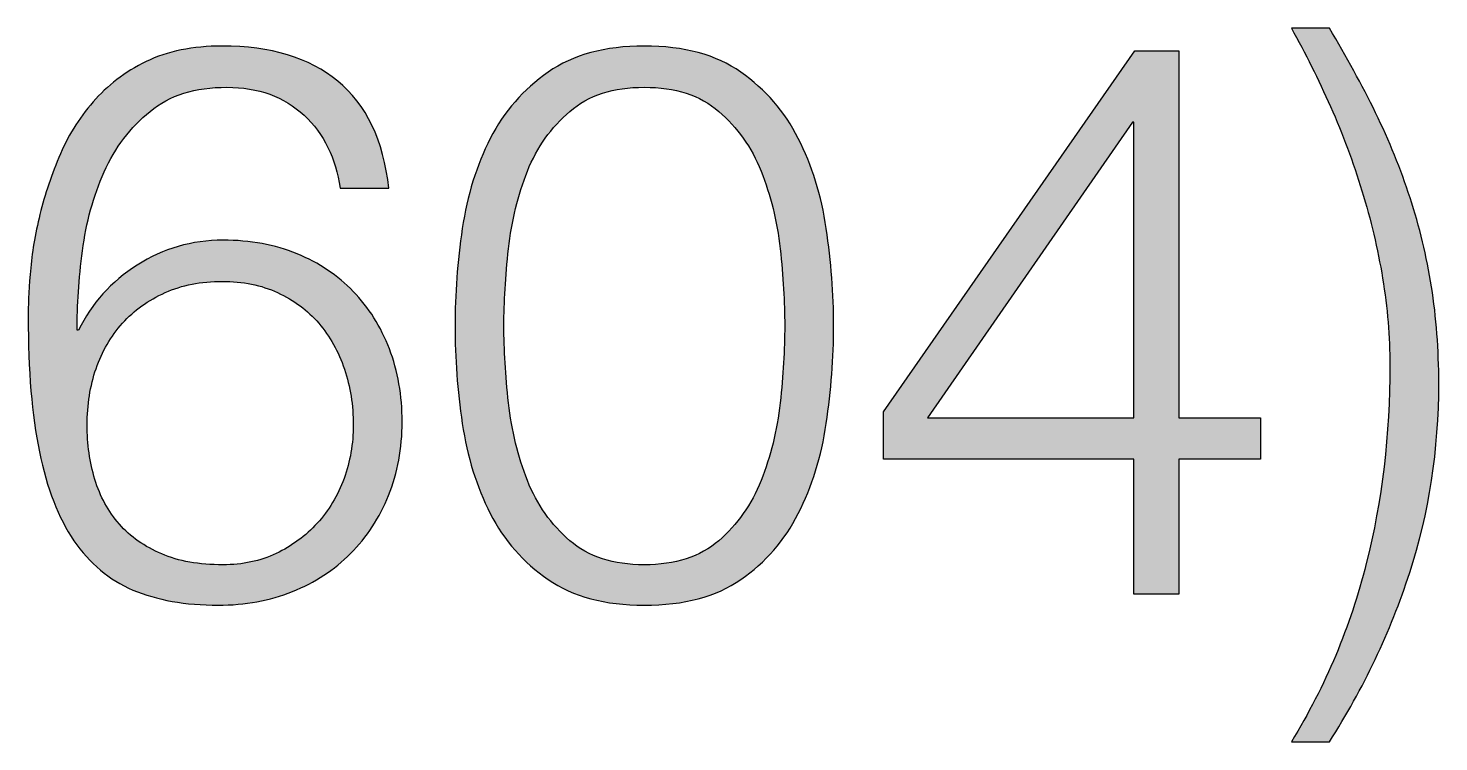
# Paper-space layout 'A2 (portrait)' of a CAD drawing. Extents: x 0 to 396, y 0 to 564.
# Drawn here: x 282.399 to 287.333, y 33.964 to 36.458 of the extents above; entities that cross this region are included whole.
import ezdxf
from ezdxf.enums import TextEntityAlignment as Align

# ---------------------------------------------------------------- set-up
doc = ezdxf.new("R2010")
doc.units = 0
doc.layers.get('0').update_dxf_attribs({"linetype": 'CONTINUOUS'})
doc.layers.get('Defpoints').update_dxf_attribs({"linetype": 'CONTINUOUS'})
doc.layers.add('JPP_Mask', color=7, linetype='CONTINUOUS')
doc.styles.add('JPP', font='arial.ttf')

# ---------------------------------------------------------------- blocks, each defined once
blk = doc.blocks.new('A2mask (portrait)')
at = {"true_color": 0x004a91}
h = blk.add_hatch(color=154, dxfattribs=at)
edge = h.paths.add_edge_path()
edge.add_spline(control_points=[(287.3333, 35.2177), (287.3333, 35.3354), (287.3247, 35.4477), (287.3078, 35.5544)], knot_values=[2, 2, 2, 2, 3, 3, 3, 3], degree=3, periodic=0)
edge.add_spline(control_points=[(287.3078, 35.5544), (287.2906, 35.6611), (287.2657, 35.7648), (287.2329, 35.8652)], knot_values=[1, 1, 1, 1, 2, 2, 2, 2], degree=3, periodic=0)
edge.add_spline(control_points=[(287.2329, 35.8652), (287.2004, 35.9656), (287.16, 36.0647), (287.1123, 36.1624)], knot_values=[0, 0, 0, 0, 1, 1, 1, 1], degree=3, periodic=0)
edge.add_spline(control_points=[(287.1123, 36.1624), (287.0642, 36.2602), (287.0106, 36.3589), (286.9506, 36.4583)], knot_values=[13, 13, 13, 13, 14, 14, 14, 14], degree=3, periodic=0)
edge.add_spline(control_points=[(286.9506, 36.4583), (286.9506, 36.4583), (286.8177, 36.4583), (286.8177, 36.4583), (286.8664, 36.3715), (286.9122, 36.28), (286.9549, 36.1843)], knot_values=[11, 11, 11, 11, 12, 12, 12, 13, 13, 13, 13], degree=3, periodic=0)
edge.add_spline(control_points=[(286.9549, 36.1843), (286.9973, 36.0882), (287.0341, 35.9901), (287.0646, 35.8897)], knot_values=[10, 10, 10, 10, 11, 11, 11, 11], degree=3, periodic=0)
edge.add_spline(control_points=[(287.0646, 35.8897), (287.0954, 35.7893), (287.1196, 35.6873), (287.1368, 35.5842)], knot_values=[9, 9, 9, 9, 10, 10, 10, 10], degree=3, periodic=0)
edge.add_spline(control_points=[(287.1368, 35.5842), (287.1537, 35.4812), (287.1623, 35.3798), (287.1623, 35.2804)], knot_values=[8, 8, 8, 8, 9, 9, 9, 9], degree=3, periodic=0)
edge.add_spline(control_points=[(287.1623, 35.2804), (287.1623, 35.0378), (287.1348, 34.8065), (287.0798, 34.5868)], knot_values=[7, 7, 7, 7, 8, 8, 8, 8], degree=3, periodic=0)
edge.add_spline(control_points=[(287.0798, 34.5868), (287.0245, 34.3668), (286.937, 34.1591), (286.8177, 33.9639)], knot_values=[6, 6, 6, 6, 7, 7, 7, 7], degree=3, periodic=0)
edge.add_spline(control_points=[(286.8177, 33.9639), (286.8177, 33.9639), (286.9506, 33.9639), (286.9506, 33.9639), (287.0702, 34.1501), (287.1637, 34.3473), (287.2316, 34.5554), (287.2995, 34.7635), (287.3333, 34.9845), (287.3333, 35.2177)], knot_values=[3, 3, 3, 3, 4, 4, 4, 5, 5, 5, 6, 6, 6, 6], degree=3, periodic=0)
h = blk.add_hatch(color=154, dxfattribs=at)
edge = h.paths.add_edge_path()
edge.add_spline(control_points=[(283.6623, 35.3374), (283.6324, 35.4149), (283.5904, 35.4822), (283.536, 35.5382), (283.4817, 35.5941), (283.4161, 35.6382), (283.3392, 35.6697)], knot_values=[9, 9, 9, 9, 10, 10, 10, 11, 11, 11, 11], degree=3, periodic=0)
edge.add_spline(control_points=[(283.3392, 35.6697), (283.2623, 35.7015), (283.1758, 35.7174), (283.0801, 35.7174)], knot_values=[8, 8, 8, 8, 9, 9, 9, 9], degree=3, periodic=0)
edge.add_spline(control_points=[(283.0801, 35.7174), (282.9714, 35.7174), (282.8713, 35.6883), (282.7802, 35.6303)], knot_values=[7, 7, 7, 7, 8, 8, 8, 8], degree=3, periodic=0)
edge.add_spline(control_points=[(282.7802, 35.6303), (282.6888, 35.5726), (282.6205, 35.4964), (282.5751, 35.4023)], knot_values=[6, 6, 6, 6, 7, 7, 7, 7], degree=3, periodic=0)
edge.add_spline(control_points=[(282.5698, 35.4023), (282.5698, 35.4891), (282.5761, 35.5819), (282.5887, 35.6806), (282.6013, 35.7794), (282.6268, 35.8712), (282.6646, 35.956)], knot_values=[3, 3, 3, 3, 4, 4, 4, 5, 5, 5, 5], degree=3, periodic=0)
edge.add_spline(control_points=[(282.6646, 35.956), (282.7027, 36.0411), (282.756, 36.1117), (282.8249, 36.1677)], knot_values=[2, 2, 2, 2, 3, 3, 3, 3], degree=3, periodic=0)
edge.add_spline(control_points=[(282.8249, 36.1677), (282.8935, 36.224), (282.9833, 36.2519), (283.0937, 36.2519), (283.204, 36.2519), (283.2941, 36.2194), (283.3637, 36.1541)], knot_values=[0, 0, 0, 0, 1, 1, 1, 2, 2, 2, 2], degree=3, periodic=0)
edge.add_spline(control_points=[(283.3637, 36.1541), (283.4333, 36.0892), (283.4754, 36.004), (283.49, 35.899)], knot_values=[29, 29, 29, 29, 30, 30, 30, 30], degree=3, periodic=0)
edge.add_spline(control_points=[(283.49, 35.899), (283.49, 35.899), (283.6609, 35.899), (283.6609, 35.899), (283.6411, 36.0673), (283.5814, 36.1922), (283.4817, 36.2737)], knot_values=[27, 27, 27, 27, 28, 28, 28, 29, 29, 29, 29], degree=3, periodic=0)
edge.add_spline(control_points=[(283.4817, 36.2737), (283.3823, 36.3553), (283.2474, 36.396), (283.0774, 36.396)], knot_values=[26, 26, 26, 26, 27, 27, 27, 27], degree=3, periodic=0)
edge.add_spline(control_points=[(283.0774, 36.396), (282.9741, 36.396), (282.8856, 36.3778), (282.8114, 36.3417)], knot_values=[25, 25, 25, 25, 26, 26, 26, 26], degree=3, periodic=0)
edge.add_spline(control_points=[(282.8114, 36.3417), (282.7371, 36.3052), (282.6752, 36.2582), (282.6255, 36.2005)], knot_values=[24, 24, 24, 24, 25, 25, 25, 25], degree=3, periodic=0)
edge.add_spline(control_points=[(282.6255, 36.2005), (282.5754, 36.1425), (282.5357, 36.0779), (282.5059, 36.0063), (282.476, 35.9348), (282.4532, 35.8642), (282.4366, 35.7946)], knot_values=[22, 22, 22, 22, 23, 23, 23, 24, 24, 24, 24], degree=3, periodic=0)
edge.add_spline(control_points=[(282.4366, 35.7946), (282.4204, 35.725), (282.4101, 35.6594), (282.4055, 35.5978), (282.4008, 35.5362), (282.3988, 35.4865), (282.3988, 35.4487)], knot_values=[20, 20, 20, 20, 21, 21, 21, 22, 22, 22, 22], degree=3, periodic=0)
edge.add_spline(control_points=[(282.3988, 35.4487), (282.3988, 35.2621), (282.4117, 35.1051), (282.4379, 34.9775)], knot_values=[19, 19, 19, 19, 20, 20, 20, 20], degree=3, periodic=0)
edge.add_spline(control_points=[(282.4379, 34.9775), (282.4644, 34.8499), (282.5045, 34.7466), (282.5589, 34.6667)], knot_values=[18, 18, 18, 18, 19, 19, 19, 19], degree=3, periodic=0)
edge.add_spline(control_points=[(282.5589, 34.6667), (282.6132, 34.5872), (282.6818, 34.5298), (282.7653, 34.4944)], knot_values=[17, 17, 17, 17, 18, 18, 18, 18], degree=3, periodic=0)
edge.add_spline(control_points=[(282.7653, 34.4944), (282.8485, 34.4593), (282.9479, 34.4414), (283.0638, 34.4414)], knot_values=[16, 16, 16, 16, 17, 17, 17, 17], degree=3, periodic=0)
edge.add_spline(control_points=[(283.0638, 34.4414), (283.158, 34.4414), (283.2441, 34.4573), (283.323, 34.4891)], knot_values=[15, 15, 15, 15, 16, 16, 16, 16], degree=3, periodic=0)
edge.add_spline(control_points=[(283.323, 34.4891), (283.4018, 34.5206), (283.4694, 34.565), (283.5264, 34.622), (283.5834, 34.679), (283.6278, 34.7469), (283.6596, 34.8254)], knot_values=[13, 13, 13, 13, 14, 14, 14, 15, 15, 15, 15], degree=3, periodic=0)
edge.add_spline(control_points=[(283.6596, 34.8254), (283.6911, 34.9043), (283.707, 34.9898), (283.707, 35.0822)], knot_values=[12, 12, 12, 12, 13, 13, 13, 13], degree=3, periodic=0)
edge.add_spline(control_points=[(283.707, 35.0822), (283.707, 35.1743), (283.6921, 35.2595), (283.6623, 35.3374)], knot_values=[11, 11, 11, 11, 12, 12, 12, 12], degree=3, periodic=0)
edge = h.paths.add_edge_path(flags=16)
edge.add_spline(control_points=[(282.6361, 35.2681), (282.6569, 35.3287), (282.6878, 35.3814), (282.7285, 35.4268)], knot_values=[1, 1, 1, 1, 2, 2, 2, 2], degree=3, periodic=0)
edge.add_spline(control_points=[(282.7285, 35.4268), (282.7693, 35.4719), (282.819, 35.5077), (282.878, 35.5342)], knot_values=[0, 0, 0, 0, 1, 1, 1, 1], degree=3, periodic=0)
edge.add_spline(control_points=[(282.878, 35.5342), (282.9366, 35.5604), (283.0032, 35.5733), (283.0774, 35.5733)], knot_values=[15, 15, 15, 15, 16, 16, 16, 16], degree=3, periodic=0)
edge.add_spline(control_points=[(283.0774, 35.5733), (283.1497, 35.5733), (283.2143, 35.5604), (283.2713, 35.5342)], knot_values=[14, 14, 14, 14, 15, 15, 15, 15], degree=3, periodic=0)
edge.add_spline(control_points=[(283.2713, 35.5342), (283.3283, 35.5077), (283.3763, 35.4719), (283.4154, 35.4268)], knot_values=[13, 13, 13, 13, 14, 14, 14, 14], degree=3, periodic=0)
edge.add_spline(control_points=[(283.4154, 35.4268), (283.4542, 35.3814), (283.484, 35.3281), (283.5049, 35.2668)], knot_values=[12, 12, 12, 12, 13, 13, 13, 13], degree=3, periodic=0)
edge.add_spline(control_points=[(283.5049, 35.2668), (283.5258, 35.2051), (283.536, 35.1399), (283.536, 35.0713)], knot_values=[11, 11, 11, 11, 12, 12, 12, 12], degree=3, periodic=0)
edge.add_spline(control_points=[(283.536, 35.0713), (283.536, 35.006), (283.5251, 34.9437), (283.5036, 34.8841)], knot_values=[10, 10, 10, 10, 11, 11, 11, 11], degree=3, periodic=0)
edge.add_spline(control_points=[(283.5036, 34.8841), (283.4817, 34.8241), (283.4505, 34.7721), (283.4098, 34.728)], knot_values=[9, 9, 9, 9, 10, 10, 10, 10], degree=3, periodic=0)
edge.add_spline(control_points=[(283.4098, 34.728), (283.369, 34.6836), (283.3213, 34.6481), (283.266, 34.622), (283.2106, 34.5958), (283.1487, 34.5825), (283.0801, 34.5825)], knot_values=[7, 7, 7, 7, 8, 8, 8, 9, 9, 9, 9], degree=3, periodic=0)
edge.add_spline(control_points=[(283.0801, 34.5825), (282.9969, 34.5825), (282.9253, 34.5951), (282.8657, 34.6206)], knot_values=[6, 6, 6, 6, 7, 7, 7, 7], degree=3, periodic=0)
edge.add_spline(control_points=[(282.8657, 34.6206), (282.8057, 34.6458), (282.7567, 34.6806), (282.7176, 34.725)], knot_values=[5, 5, 5, 5, 6, 6, 6, 6], degree=3, periodic=0)
edge.add_spline(control_points=[(282.7176, 34.725), (282.6788, 34.7694), (282.6503, 34.8214), (282.6321, 34.8811)], knot_values=[4, 4, 4, 4, 5, 5, 5, 5], degree=3, periodic=0)
edge.add_spline(control_points=[(282.6321, 34.8811), (282.6142, 34.9411), (282.6049, 35.0043), (282.6049, 35.0713)], knot_values=[3, 3, 3, 3, 4, 4, 4, 4], degree=3, periodic=0)
edge.add_spline(control_points=[(282.6049, 35.0713), (282.6049, 35.1419), (282.6155, 35.2075), (282.6361, 35.2681)], knot_values=[2, 2, 2, 2, 3, 3, 3, 3], degree=3, periodic=0)
h = blk.add_hatch(color=154, dxfattribs=at)
edge = h.paths.add_edge_path()
edge.add_spline(control_points=[(285.2163, 35.4185), (285.2163, 35.5289), (285.2077, 35.6422), (285.1905, 35.7578)], knot_values=[2, 2, 2, 2, 3, 3, 3, 3], degree=3, periodic=0)
edge.add_spline(control_points=[(285.1905, 35.7578), (285.1732, 35.8738), (285.1408, 35.9788), (285.0927, 36.073)], knot_values=[1, 1, 1, 1, 2, 2, 2, 2], degree=3, periodic=0)
edge.add_spline(control_points=[(285.0927, 36.073), (285.045, 36.1671), (284.9781, 36.2443), (284.8919, 36.3049)], knot_values=[0, 0, 0, 0, 1, 1, 1, 1], degree=3, periodic=0)
edge.add_spline(control_points=[(284.8919, 36.3049), (284.8061, 36.3655), (284.6934, 36.396), (284.5539, 36.396)], knot_values=[15, 15, 15, 15, 16, 16, 16, 16], degree=3, periodic=0)
edge.add_spline(control_points=[(284.5539, 36.396), (284.4164, 36.396), (284.3044, 36.3655), (284.2176, 36.3049)], knot_values=[14, 14, 14, 14, 15, 15, 15, 15], degree=3, periodic=0)
edge.add_spline(control_points=[(284.2176, 36.3049), (284.1305, 36.2443), (284.0632, 36.1671), (284.0152, 36.073), (283.9671, 35.9788), (283.9346, 35.8738), (283.9174, 35.7578)], knot_values=[12, 12, 12, 12, 13, 13, 13, 14, 14, 14, 14], degree=3, periodic=0)
edge.add_spline(control_points=[(283.9174, 35.7578), (283.9002, 35.6422), (283.8919, 35.5282), (283.8919, 35.4159)], knot_values=[11, 11, 11, 11, 12, 12, 12, 12], degree=3, periodic=0)
edge.add_spline(control_points=[(283.8919, 35.4159), (283.8919, 35.3055), (283.9002, 35.1926), (283.9174, 35.0766)], knot_values=[10, 10, 10, 10, 11, 11, 11, 11], degree=3, periodic=0)
edge.add_spline(control_points=[(283.9174, 35.0766), (283.9346, 34.9609), (283.9671, 34.8559), (284.0152, 34.7618), (284.0632, 34.6677), (284.1305, 34.5908), (284.2176, 34.5312)], knot_values=[8, 8, 8, 8, 9, 9, 9, 10, 10, 10, 10], degree=3, periodic=0)
edge.add_spline(control_points=[(284.2176, 34.5312), (284.3044, 34.4712), (284.4164, 34.4414), (284.5539, 34.4414)], knot_values=[7, 7, 7, 7, 8, 8, 8, 8], degree=3, periodic=0)
edge.add_spline(control_points=[(284.5539, 34.4414), (284.6934, 34.4414), (284.8061, 34.4712), (284.8919, 34.5312)], knot_values=[6, 6, 6, 6, 7, 7, 7, 7], degree=3, periodic=0)
edge.add_spline(control_points=[(284.8919, 34.5312), (284.9781, 34.5908), (285.045, 34.6677), (285.0927, 34.7618)], knot_values=[5, 5, 5, 5, 6, 6, 6, 6], degree=3, periodic=0)
edge.add_spline(control_points=[(285.0927, 34.7618), (285.1408, 34.8559), (285.1732, 34.9609), (285.1905, 35.0766)], knot_values=[4, 4, 4, 4, 5, 5, 5, 5], degree=3, periodic=0)
edge.add_spline(control_points=[(285.1905, 35.0766), (285.2077, 35.1926), (285.2163, 35.3065), (285.2163, 35.4185)], knot_values=[3, 3, 3, 3, 4, 4, 4, 4], degree=3, periodic=0)
edge = h.paths.add_edge_path(flags=16)
edge.add_spline(control_points=[(284.0629, 35.4185), (284.0629, 35.5), (284.0682, 35.5898), (284.0791, 35.6873)], knot_values=[2, 2, 2, 2, 3, 3, 3, 3], degree=3, periodic=0)
edge.add_spline(control_points=[(284.0791, 35.6873), (284.09, 35.785), (284.1119, 35.8755), (284.1454, 35.959)], knot_values=[1, 1, 1, 1, 2, 2, 2, 2], degree=3, periodic=0)
edge.add_spline(control_points=[(284.1454, 35.959), (284.1788, 36.0421), (284.2282, 36.1117), (284.2935, 36.1677)], knot_values=[0, 0, 0, 0, 1, 1, 1, 1], degree=3, periodic=0)
edge.add_spline(control_points=[(284.2935, 36.1677), (284.3588, 36.224), (284.4456, 36.2519), (284.5539, 36.2519)], knot_values=[15, 15, 15, 15, 16, 16, 16, 16], degree=3, periodic=0)
edge.add_spline(control_points=[(284.5539, 36.2519), (284.6626, 36.2519), (284.7494, 36.224), (284.8147, 36.1677)], knot_values=[14, 14, 14, 14, 15, 15, 15, 15], degree=3, periodic=0)
edge.add_spline(control_points=[(284.8147, 36.1677), (284.8797, 36.1117), (284.929, 36.0421), (284.9625, 35.959)], knot_values=[13, 13, 13, 13, 14, 14, 14, 14], degree=3, periodic=0)
edge.add_spline(control_points=[(284.9625, 35.959), (284.996, 35.8755), (285.0182, 35.785), (285.0291, 35.6873)], knot_values=[12, 12, 12, 12, 13, 13, 13, 13], degree=3, periodic=0)
edge.add_spline(control_points=[(285.0291, 35.6873), (285.04, 35.5898), (285.0453, 35.5), (285.0453, 35.4185)], knot_values=[11, 11, 11, 11, 12, 12, 12, 12], degree=3, periodic=0)
edge.add_spline(control_points=[(285.0453, 35.4185), (285.0453, 35.3354), (285.04, 35.2452), (285.0291, 35.1485), (285.0182, 35.0517), (284.996, 34.9613), (284.9625, 34.8771), (284.929, 34.7929), (284.8797, 34.7227), (284.8147, 34.6667)], knot_values=[8, 8, 8, 8, 9, 9, 9, 10, 10, 10, 11, 11, 11, 11], degree=3, periodic=0)
edge.add_spline(control_points=[(284.8147, 34.6667), (284.7494, 34.6107), (284.6626, 34.5825), (284.5539, 34.5825)], knot_values=[7, 7, 7, 7, 8, 8, 8, 8], degree=3, periodic=0)
edge.add_spline(control_points=[(284.5539, 34.5825), (284.4456, 34.5825), (284.3588, 34.6107), (284.2935, 34.6667), (284.2282, 34.7227), (284.1788, 34.7929), (284.1454, 34.8771), (284.1119, 34.9613), (284.09, 35.0517), (284.0791, 35.1485), (284.0682, 35.2452), (284.0629, 35.3354), (284.0629, 35.4185)], knot_values=[3, 3, 3, 3, 4, 4, 4, 5, 5, 5, 6, 6, 6, 7, 7, 7, 7], degree=3, periodic=0)
h = blk.add_hatch(color=154, dxfattribs=at)
h.paths.add_polyline_path([(286.7094, 35.0958), (286.4244, 35.0958), (286.4244, 36.3795), (286.2697, 36.3795), (285.3903, 35.1173), (285.3903, 34.9517), (286.267, 34.9517), (286.267, 34.4795), (286.4244, 34.4795), (286.4244, 34.9517), (286.7094, 34.9517)])
h.paths.add_polyline_path([(286.267, 35.0958), (285.545, 35.0958), (286.2614, 36.1299), (286.267, 36.1299)], flags=16)
at = {"layer": 'Defpoints', "color": 154, "true_color": 0x004a91}
for points in [[(286.2697, 36.3795), (286.4244, 36.3795), (286.4244, 35.0958), (286.7094, 35.0958), (286.7094, 34.9517), (286.4244, 34.9517), (286.4244, 34.4795), (286.267, 34.4795), (286.267, 34.9517), (285.3903, 34.9517), (285.3903, 35.1173), (286.2697, 36.3795)], [(286.267, 36.1299), (286.2614, 36.1299), (285.545, 35.0958), (286.267, 35.0958), (286.267, 36.1299)]]:
    blk.add_lwpolyline(points, dxfattribs=at)
for points, knots in [([(287.1123, 36.1624), (287.16, 36.0647), (287.2004, 35.9656), (287.2329, 35.8652), (287.2657, 35.7648), (287.2906, 35.6611), (287.3078, 35.5544), (287.3247, 35.4477), (287.3333, 35.3354), (287.3333, 35.2177), (287.3333, 34.9845), (287.2995, 34.7635), (287.2316, 34.5554), (287.1637, 34.3473), (287.0702, 34.1501), (286.9506, 33.9639), (286.9506, 33.9639), (286.8177, 33.9639), (286.8177, 33.9639), (286.937, 34.1591), (287.0245, 34.3668), (287.0798, 34.5868), (287.1348, 34.8065), (287.1623, 35.0378), (287.1623, 35.2804), (287.1623, 35.3798), (287.1537, 35.4812), (287.1368, 35.5842), (287.1196, 35.6873), (287.0954, 35.7893), (287.0646, 35.8897), (287.0341, 35.9901), (286.9973, 36.0882), (286.9549, 36.1843), (286.9122, 36.28), (286.8664, 36.3715), (286.8177, 36.4583), (286.8177, 36.4583), (286.9506, 36.4583), (286.9506, 36.4583), (287.0106, 36.3589), (287.0642, 36.2602), (287.1123, 36.1624)], [0, 0, 0, 0, 1, 1, 1, 2, 2, 2, 3, 3, 3, 4, 4, 4, 5, 5, 5, 6, 6, 6, 7, 7, 7, 8, 8, 8, 9, 9, 9, 10, 10, 10, 11, 11, 11, 12, 12, 12, 13, 13, 13, 14, 14, 14, 14]), ([(283.3637, 36.1541), (283.2941, 36.2194), (283.204, 36.2519), (283.0937, 36.2519), (282.9833, 36.2519), (282.8935, 36.224), (282.8249, 36.1677), (282.756, 36.1117), (282.7027, 36.0411), (282.6646, 35.956), (282.6268, 35.8712), (282.6013, 35.7794), (282.5887, 35.6806), (282.5761, 35.5819), (282.5698, 35.4891), (282.5698, 35.4023), (282.5698, 35.4023), (282.5751, 35.4023), (282.5751, 35.4023), (282.6205, 35.4964), (282.6888, 35.5726), (282.7802, 35.6303), (282.8713, 35.6883), (282.9714, 35.7174), (283.0801, 35.7174), (283.1758, 35.7174), (283.2623, 35.7015), (283.3392, 35.6697), (283.4161, 35.6382), (283.4817, 35.5941), (283.536, 35.5382), (283.5904, 35.4822), (283.6324, 35.4149), (283.6623, 35.3374), (283.6921, 35.2595), (283.707, 35.1743), (283.707, 35.0822), (283.707, 34.9898), (283.6911, 34.9043), (283.6596, 34.8254), (283.6278, 34.7469), (283.5834, 34.679), (283.5264, 34.622), (283.4694, 34.565), (283.4018, 34.5206), (283.323, 34.4891), (283.2441, 34.4573), (283.158, 34.4414), (283.0638, 34.4414), (282.9479, 34.4414), (282.8485, 34.4593), (282.7653, 34.4944), (282.6818, 34.5298), (282.6132, 34.5872), (282.5589, 34.6667), (282.5045, 34.7466), (282.4644, 34.8499), (282.4379, 34.9775), (282.4117, 35.1051), (282.3988, 35.2621), (282.3988, 35.4487), (282.3988, 35.4865), (282.4008, 35.5362), (282.4055, 35.5978), (282.4101, 35.6594), (282.4204, 35.725), (282.4366, 35.7946), (282.4532, 35.8642), (282.476, 35.9348), (282.5059, 36.0063), (282.5357, 36.0779), (282.5754, 36.1425), (282.6255, 36.2005), (282.6752, 36.2582), (282.7371, 36.3052), (282.8114, 36.3417), (282.8856, 36.3778), (282.9741, 36.396), (283.0774, 36.396), (283.2474, 36.396), (283.3823, 36.3553), (283.4817, 36.2737), (283.5814, 36.1922), (283.6411, 36.0673), (283.6609, 35.899), (283.6609, 35.899), (283.49, 35.899), (283.49, 35.899), (283.4754, 36.004), (283.4333, 36.0892), (283.3637, 36.1541)], [0, 0, 0, 0, 1, 1, 1, 2, 2, 2, 3, 3, 3, 4, 4, 4, 5, 5, 5, 6, 6, 6, 7, 7, 7, 8, 8, 8, 9, 9, 9, 10, 10, 10, 11, 11, 11, 12, 12, 12, 13, 13, 13, 14, 14, 14, 15, 15, 15, 16, 16, 16, 17, 17, 17, 18, 18, 18, 19, 19, 19, 20, 20, 20, 21, 21, 21, 22, 22, 22, 23, 23, 23, 24, 24, 24, 25, 25, 25, 26, 26, 26, 27, 27, 27, 28, 28, 28, 29, 29, 29, 30, 30, 30, 30]), ([(284.8919, 36.3049), (284.9781, 36.2443), (285.045, 36.1671), (285.0927, 36.073), (285.1408, 35.9788), (285.1732, 35.8738), (285.1905, 35.7578), (285.2077, 35.6422), (285.2163, 35.5289), (285.2163, 35.4185), (285.2163, 35.3065), (285.2077, 35.1926), (285.1905, 35.0766), (285.1732, 34.9609), (285.1408, 34.8559), (285.0927, 34.7618), (285.045, 34.6677), (284.9781, 34.5908), (284.8919, 34.5312), (284.8061, 34.4712), (284.6934, 34.4414), (284.5539, 34.4414), (284.4164, 34.4414), (284.3044, 34.4712), (284.2176, 34.5312), (284.1305, 34.5908), (284.0632, 34.6677), (284.0152, 34.7618), (283.9671, 34.8559), (283.9346, 34.9609), (283.9174, 35.0766), (283.9002, 35.1926), (283.8919, 35.3055), (283.8919, 35.4159), (283.8919, 35.5282), (283.9002, 35.6422), (283.9174, 35.7578), (283.9346, 35.8738), (283.9671, 35.9788), (284.0152, 36.073), (284.0632, 36.1671), (284.1305, 36.2443), (284.2176, 36.3049), (284.3044, 36.3655), (284.4164, 36.396), (284.5539, 36.396), (284.6934, 36.396), (284.8061, 36.3655), (284.8919, 36.3049)], [0, 0, 0, 0, 1, 1, 1, 2, 2, 2, 3, 3, 3, 4, 4, 4, 5, 5, 5, 6, 6, 6, 7, 7, 7, 8, 8, 8, 9, 9, 9, 10, 10, 10, 11, 11, 11, 12, 12, 12, 13, 13, 13, 14, 14, 14, 15, 15, 15, 16, 16, 16, 16]), ([(284.2935, 36.1677), (284.2282, 36.1117), (284.1788, 36.0421), (284.1454, 35.959), (284.1119, 35.8755), (284.09, 35.785), (284.0791, 35.6873), (284.0682, 35.5898), (284.0629, 35.5), (284.0629, 35.4185), (284.0629, 35.3354), (284.0682, 35.2452), (284.0791, 35.1485), (284.09, 35.0517), (284.1119, 34.9613), (284.1454, 34.8771), (284.1788, 34.7929), (284.2282, 34.7227), (284.2935, 34.6667), (284.3588, 34.6107), (284.4456, 34.5825), (284.5539, 34.5825), (284.6626, 34.5825), (284.7494, 34.6107), (284.8147, 34.6667), (284.8797, 34.7227), (284.929, 34.7929), (284.9625, 34.8771), (284.996, 34.9613), (285.0182, 35.0517), (285.0291, 35.1485), (285.04, 35.2452), (285.0453, 35.3354), (285.0453, 35.4185), (285.0453, 35.5), (285.04, 35.5898), (285.0291, 35.6873), (285.0182, 35.785), (284.996, 35.8755), (284.9625, 35.959), (284.929, 36.0421), (284.8797, 36.1117), (284.8147, 36.1677), (284.7494, 36.224), (284.6626, 36.2519), (284.5539, 36.2519), (284.4456, 36.2519), (284.3588, 36.224), (284.2935, 36.1677)], [0, 0, 0, 0, 1, 1, 1, 2, 2, 2, 3, 3, 3, 4, 4, 4, 5, 5, 5, 6, 6, 6, 7, 7, 7, 8, 8, 8, 9, 9, 9, 10, 10, 10, 11, 11, 11, 12, 12, 12, 13, 13, 13, 14, 14, 14, 15, 15, 15, 16, 16, 16, 16]), ([(282.878, 35.5342), (282.819, 35.5077), (282.7693, 35.4719), (282.7285, 35.4268), (282.6878, 35.3814), (282.6569, 35.3287), (282.6361, 35.2681), (282.6155, 35.2075), (282.6049, 35.1419), (282.6049, 35.0713), (282.6049, 35.0043), (282.6142, 34.9411), (282.6321, 34.8811), (282.6503, 34.8214), (282.6788, 34.7694), (282.7176, 34.725), (282.7567, 34.6806), (282.8057, 34.6458), (282.8657, 34.6206), (282.9253, 34.5951), (282.9969, 34.5825), (283.0801, 34.5825), (283.1487, 34.5825), (283.2106, 34.5958), (283.266, 34.622), (283.3213, 34.6481), (283.369, 34.6836), (283.4098, 34.728), (283.4505, 34.7721), (283.4817, 34.8241), (283.5036, 34.8841), (283.5251, 34.9437), (283.536, 35.006), (283.536, 35.0713), (283.536, 35.1399), (283.5258, 35.2051), (283.5049, 35.2668), (283.484, 35.3281), (283.4542, 35.3814), (283.4154, 35.4268), (283.3763, 35.4719), (283.3283, 35.5077), (283.2713, 35.5342), (283.2143, 35.5604), (283.1497, 35.5733), (283.0774, 35.5733), (283.0032, 35.5733), (282.9366, 35.5604), (282.878, 35.5342)], [0, 0, 0, 0, 1, 1, 1, 2, 2, 2, 3, 3, 3, 4, 4, 4, 5, 5, 5, 6, 6, 6, 7, 7, 7, 8, 8, 8, 9, 9, 9, 10, 10, 10, 11, 11, 11, 12, 12, 12, 13, 13, 13, 14, 14, 14, 15, 15, 15, 16, 16, 16, 16])]:
    blk.add_open_spline(points, degree=3, knots=knots, dxfattribs=at)
at = {"color": 7, "style": 'JPP'}
for tag, p in [('Client', (348.6, 80.5)), ('Project1', (348.6, 63)), ('Project2', (348.6, 57.75)), ('Project3', (348.6, 52.5)), ('Title1', (348.6, 40.25)), ('Title2', (348.6, 35)), ('Title3', (348.6, 29.75)), ('Status', (273, 5.25))]:
    blk.add_attdef(tag, text='', height=2.5, dxfattribs=at).set_placement(p, align=Align.MIDDLE_LEFT)
at = {"color": 2, "style": 'JPP'}
for tag, p in [('Scale', (292.25, 17.5)), ('Checked', (355.25, 17.5)), ('Drawn', (323.75, 17.5)), ('Date', (386.75, 17.5))]:
    blk.add_attdef(tag, text='', height=1.4, dxfattribs=at).set_placement(p, align=Align.MIDDLE_CENTER)
at = {"color": 6, "style": 'JPP'}
for tag, p in [('Ref', (336, 5.25)), ('DrgNo.', (365.4, 5.25))]:
    blk.add_attdef(tag, text='', height=2.8, dxfattribs=at).set_placement(p, align=Align.MIDDLE_LEFT)
blk.add_attdef('Rev', text='', height=2.8, dxfattribs=at).set_placement((389.3923, 5.25), align=Align.MIDDLE_CENTER)

psp = doc.layouts.new('A2 (portrait)')

# ---------------------------------------------------------------- block references
at = {"layer": 'JPP_Mask'}
psp.add_blockref('A2mask (portrait)', (0, 0), dxfattribs=at)

doc.saveas('drawing.dxf')
